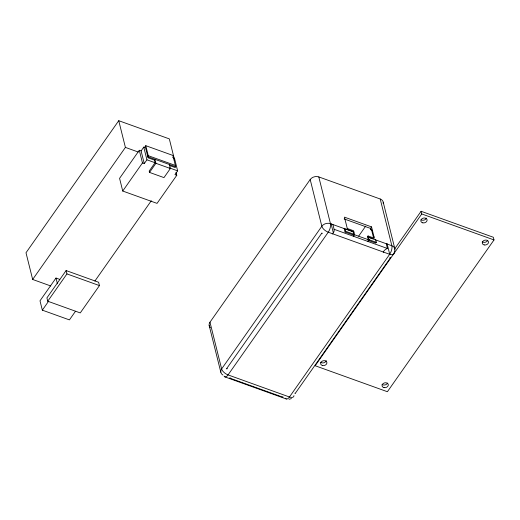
<?xml version="1.0" encoding="UTF-8"?>
<svg xmlns="http://www.w3.org/2000/svg" width="520" height="520" viewBox="0 0 520 520"><rect width="100%" height="100%" fill="white"/><g stroke="black" fill="none" stroke-linecap="round" stroke-linejoin="round"><path stroke-width="0.78" d="M174.603 160.095L169.319 138.886L118.742 120.692L26 252.753L32.663 279.461L50.778 285.981M32.663 279.461L125.405 147.407L118.742 120.692M139.295 150.267L142.454 162.955L144.261 163.605L141.095 150.917L139.295 150.267L119.574 178.347L122.733 191.035L157.053 203.379L176.774 175.299L176.026 172.308M141.095 150.917L143.761 147.121L145.567 147.771L148.064 157.787L154.388 160.062L155.058 162.727L149.188 171.08L149.526 172.412L163.976 177.613L170.372 168.506L169.37 164.495M144.372 147.667L145.769 145.678L172.861 155.422L175.695 166.77L175.162 167.531L169.54 165.51M59.755 279.389L55.991 278.038L40.001 300.807L42.334 310.154L69.427 319.897L75.484 311.266M66.105 270.562L46.917 297.889L47.749 301.223L80.262 312.917L99.45 285.597L98.618 282.256L66.105 270.562L66.937 273.904L47.749 301.223M122.733 191.035L142.454 162.955M147.732 156.448L148.265 155.695L175.357 165.438M148.064 157.787L148.597 157.027L145.769 145.678M144.261 163.605L146.926 159.809L143.761 147.121M42.334 310.154L48.393 301.522M154.388 160.062L154.921 159.302L155.922 163.306L149.526 172.412M94.88 281.06L151.274 200.766M172.66 157.515L174.467 158.165L177.632 170.853L174.967 174.649L176.774 175.299M210.431 327.672A6.37 4.849 -14 0 1 209.976 322.205L310.187 179.517A6.37 4.849 -14 0 1 318.799 176.917L380.211 199.004A6.37 4.849 -14 0 1 383.227 203.697M347.282 228.494L346.749 229.249L353.067 231.524L353.737 234.195L353.204 234.956L353.535 236.288L354.601 234.774L353.6 230.763L347.282 228.494L344.448 217.139L371.54 226.889L374.374 238.238L368.05 235.963L367.517 236.724L368.186 239.395L367.653 240.149M353.204 234.956L345.072 232.031L345.605 231.27L344.864 228.286M358.69 236.093L365.671 226.148M372.015 230.172L370.812 229.743L370.474 228.404L371.54 226.889M370.812 229.743L371.345 228.982L373.51 237.66L374.043 236.899M367.985 241.488L369.05 239.967L368.05 235.963M375.57 239.33L376.311 242.32L375.778 243.074L368.387 240.416M394.55 249.061L421.09 211.276L493.337 237.263L494 239.935L387.4 391.723L315.153 365.736L421.753 213.947L421.09 211.276M291.473 398.56L289.048 399.308M421.753 213.947L494 239.935M344.136 218.927L370.474 228.404M125.405 147.407L138.236 152.022M148.597 157.027L175.695 166.77M367.517 236.724L373.139 238.745M353.932 232.102L330.454 223.659A6.37 4.849 -14 0 0 321.834 226.258L221.631 368.947A6.37 4.849 -14 0 0 222.917 375.018M368.381 237.302L391.865 245.745A6.37 4.849 -14 0 1 394.349 251.83M146.926 159.809L155.058 162.727M169.5 167.928L177.632 170.853M345.605 231.27L353.737 234.195M368.186 239.395L376.311 242.32M155.922 163.306L170.372 168.506M354.601 234.774L369.05 239.967M332.937 224.666L334.094 229.294L387.426 248.482A6.37 4.849 -14 0 0 383.24 252.35M66.937 273.904L99.45 285.597M224.919 376.896L286.332 398.983M383.234 202.202L394.888 248.944M380.211 199.004L391.865 245.745A6.37 2.724 -70.2 0 1 389.662 254.306L289.458 396.988A6.37 2.724 -70.2 0 1 285.5 398.19M387.043 243.549L389.779 254.527M386.269 243.847L387.426 248.482M344.143 228.3L345.072 232.031M331.032 223.567L333.34 232.83M318.799 176.917L330.454 223.659A6.37 2.724 -70.2 0 1 328.257 232.213L228.053 374.901A6.37 2.724 -70.2 0 1 224.088 376.097M310.187 179.517L321.834 226.258A6.37 3.1 35.1 0 0 328.257 232.213L389.662 254.306A6.37 3.1 35.1 0 0 394.147 252.544M209.976 322.205L221.631 368.947A6.37 3.1 35.1 0 0 228.053 374.901L289.458 396.988A6.37 3.1 35.1 0 0 293.969 395.629M220.831 372.249L209.177 325.507M55.991 278.038L57.434 283.822M487.675 240.409A3.185 2.425 -14 0 1 485.206 242.249A3.185 2.425 -14 0 1 482.235 241.625M426.354 218.088A3.185 2.425 -14 0 1 424.093 220.077A3.185 2.425 -14 0 1 421.025 219.7M387.465 383.097A3.185 2.425 -14 0 1 385.001 384.93A3.185 2.425 -14 0 1 382.031 384.312M326.209 360.529A3.185 2.425 -14 0 1 323.889 362.759A3.185 2.425 -14 0 1 320.619 362.219M334.094 229.294A6.37 4.849 -14 0 1 332.254 234.006M322.264 233.597A6.37 4.849 -14 0 1 321.925 232.973L226.486 368.869A6.37 4.849 -14 0 1 227.389 368.693M230.191 377.832A6.37 4.849 -14 0 1 229.625 378.053L282.958 397.235A6.37 4.849 -14 0 1 282.867 396.779M294.911 393.133A6.37 4.849 -14 0 1 295.126 393.556L390.559 257.66A6.37 4.849 -14 0 1 389.662 257.842M484.231 244.94A3.185 2.425 -14 0 0 488.495 241.858A3.185 2.425 -14 0 0 483.425 240.819A3.185 2.425 -14 0 0 484.231 244.94M422.819 222.853A3.185 2.425 -14 0 0 427.082 219.772A3.185 2.425 -14 0 0 422.012 218.725A3.185 2.425 -14 0 0 422.819 222.853M384.026 387.621A3.185 2.425 -14 0 0 388.291 384.547A3.185 2.425 -14 0 0 383.221 383.5A3.185 2.425 -14 0 0 384.026 387.621M322.615 365.534A3.185 2.425 -14 0 0 326.878 362.453A3.185 2.425 -14 0 0 321.808 361.406A3.185 2.425 -14 0 0 322.615 365.534"/></g></svg>
